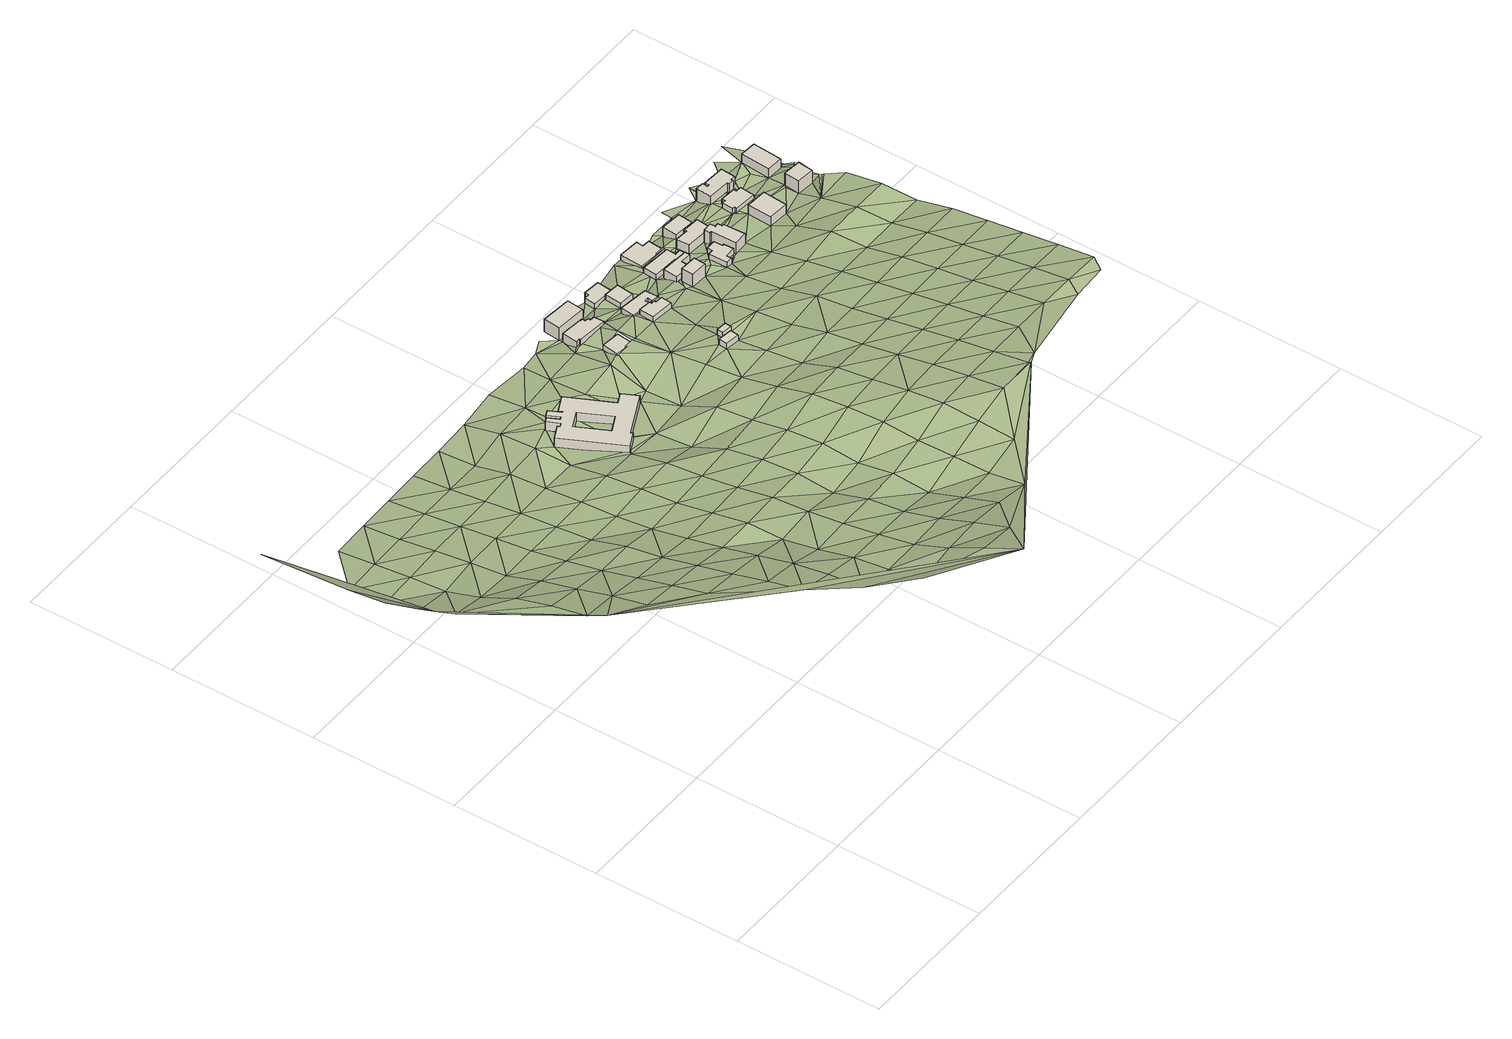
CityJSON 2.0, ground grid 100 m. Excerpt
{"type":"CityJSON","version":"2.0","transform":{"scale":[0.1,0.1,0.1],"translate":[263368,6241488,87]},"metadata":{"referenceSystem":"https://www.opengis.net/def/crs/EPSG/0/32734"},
"CityObjects":{
"building1":{"type":"Building","attributes":{"building":"school","building:levels":2,"building_height":6.9,"plus_code":"4FRW3C6R+VQP","ground_height":110.53,"roof_height":117.43},"geometry":[{"type":"Solid","lod":"1","boundaries":[[[[0,1,2,3]],[[1,4,5,2]],[[4,6,7,5]],[[6,8,9,7]],[[8,10,11,9]],[[10,12,13,11]],[[12,14,15,13]],[[14,16,17,15]],[[16,18,19,17]],[[18,20,21,19]],[[20,22,23,21]],[[22,24,25,23]],[[24,26,27,25]],[[26,28,29,27]],[[28,30,31,29]],[[30,32,33,31]],[[32,34,35,33]],[[34,36,37,35]],[[36,38,39,37]],[[38,0,3,39]],[[40,41,42,43]],[[41,44,45,42]],[[44,46,47,45]],[[46,40,43,47]],[[3,2,5,7,9,11,13,15,17,19,21,23,25,27,29,31,33,35,37,39],[43,42,45,47]],[[38,36,34,32,30,28,26,24,22,20,18,16,14,12,10,8,6,4,1,0],[46,44,41,40]]]]}]},
"building2":{"type":"Building","attributes":{"address":"31 Marsden Road Walmer Estate Cape Town","building":"house","building:levels":1,"building_height":4.1,"plus_code":"4FRW3C6R+XXH","ground_height":115.62,"roof_height":119.72},"geometry":[{"type":"Solid","lod":"1","boundaries":[[[[48,49,50,51]],[[49,52,53,50]],[[52,54,55,53]],[[54,48,51,55]],[[51,50,53,55]],[[54,52,49,48]]]]}]},
"building3":{"type":"Building","attributes":{"address":"27 Marsden Road Walmer Estate Cape Town","building":"house","building:levels":2,"building_height":6.9,"plus_code":"4FRW3C7R+3X5","ground_height":111.6,"roof_height":118.5},"geometry":[{"type":"Solid","lod":"1","boundaries":[[[[56,57,58,59]],[[57,60,61,58]],[[60,62,63,61]],[[62,64,65,63]],[[64,66,67,65]],[[66,68,69,67]],[[68,70,71,69]],[[70,72,73,71]],[[72,74,75,73]],[[74,56,59,75]],[[59,58,61,63,65,67,69,71,73,75]],[[74,72,70,68,66,64,62,60,57,56]]]]}]},
"building4":{"type":"Building","attributes":{"building":"service","building:levels":1,"building_height":4.1,"plus_code":"4FRW3C6V+Q42","ground_height":132.12,"roof_height":136.22},"geometry":[{"type":"Solid","lod":"1","boundaries":[[[[76,77,78,79]],[[77,80,81,78]],[[80,82,83,81]],[[82,76,79,83]],[[79,78,81,83]],[[82,80,77,76]]]]}]},
"building5":{"type":"Building","attributes":{"address":"25 Marsden Road Walmer Estate Cape Town","building":"house","building:levels":3,"building_height":9.7,"plus_code":"4FRW3C7R+4X9","ground_height":111.6,"roof_height":121.3},"geometry":[{"type":"Solid","lod":"1","boundaries":[[[[84,85,86,87]],[[85,88,89,86]],[[88,90,91,89]],[[90,84,87,91]],[[87,86,89,91]],[[90,88,85,84]]]]}]},
"building6":{"type":"Building","attributes":{"building":"service","building:levels":1,"building_height":4.1,"plus_code":"4FRW3C6V+Q4M","ground_height":132.12,"roof_height":136.22},"geometry":[{"type":"Solid","lod":"1","boundaries":[[[[92,93,94,95]],[[93,96,97,94]],[[96,98,99,97]],[[98,92,95,99]],[[95,94,97,99]],[[98,96,93,92]]]]}]},
"building7":{"type":"Building","attributes":{"address":"30 Grand Vue Road Walmer Estate Cape Town","building":"house","building:levels":1,"building_height":4.1,"plus_code":"4FRW3C6V+X44","ground_height":123.1,"roof_height":127.2},"geometry":[{"type":"Solid","lod":"1","boundaries":[[[[100,101,102,103]],[[101,104,105,102]],[[104,106,107,105]],[[106,108,109,107]],[[108,110,111,109]],[[110,112,113,111]],[[112,114,115,113]],[[114,100,103,115]],[[103,102,105,107,109,111,113,115]],[[114,112,110,108,106,104,101,100]]]]}]},
"building8":{"type":"Building","attributes":{"address":"28 Grand Vue Road Walmer Estate Cape Town","building":"house","building:levels":1,"building_height":4.1,"plus_code":"4FRW3C7V+244","ground_height":118.53,"roof_height":122.63},"geometry":[{"type":"Solid","lod":"1","boundaries":[[[[116,117,118,119]],[[117,120,121,118]],[[120,122,123,121]],[[122,124,125,123]],[[124,126,127,125]],[[126,128,129,127]],[[128,130,131,129]],[[130,116,119,131]],[[119,118,121,123,125,127,129,131]],[[130,128,126,124,122,120,117,116]]]]}]},
"building9":{"type":"Building","attributes":{"address":"26 Grand Vue Road Walmer Estate Cape Town","building":"house","building:levels":1,"building_height":4.1,"plus_code":"4FRW3C7V+24W","ground_height":118.53,"roof_height":122.63},"geometry":[{"type":"Solid","lod":"1","boundaries":[[[[132,133,134,135]],[[133,136,137,134]],[[136,138,139,137]],[[138,132,135,139]],[[135,134,137,139]],[[138,136,133,132]]]]}]},
"building10":{"type":"Building","attributes":{"address":"24 Grand Vue Road Walmer Estate Cape Town","building":"house","building:levels":1,"building_height":4.1,"plus_code":"4FRW3C7V+34V","ground_height":113.96,"roof_height":118.06},"geometry":[{"type":"Solid","lod":"1","boundaries":[[[[140,141,142,143]],[[141,144,145,142]],[[144,146,147,145]],[[146,148,149,147]],[[148,150,151,149]],[[150,140,143,151]],[[143,142,145,147,149,151]],[[150,148,146,144,141,140]]]]}]},
"building11":{"type":"Building","attributes":{"address":"25 Grand Vue Road Walmer Estate Cape Town","building":"house","building:levels":3,"building_height":9.7,"plus_code":"4FRW3C6V+W7W","ground_height":123.88,"roof_height":133.58},"geometry":[{"type":"Solid","lod":"1","boundaries":[[[[152,153,154,155]],[[153,156,157,154]],[[156,158,159,157]],[[158,152,155,159]],[[155,154,157,159]],[[158,156,153,152]]]]}]},
"building12":{"type":"Building","attributes":{"address":"23 Grand Vue Road Walmer Estate Cape Town","building":"house","building:levels":2,"building_height":6.9,"plus_code":"4FRW3C6V+X7G","ground_height":119.6,"roof_height":126.5},"geometry":[{"type":"Solid","lod":"1","boundaries":[[[[160,161,162,163]],[[161,164,165,162]],[[164,166,167,165]],[[166,168,169,167]],[[168,170,171,169]],[[170,160,163,171]],[[163,162,165,167,169,171]],[[170,168,166,164,161,160]]]]}]},
"building13":{"type":"Building","attributes":{"address":"21 Grand Vue Road Walmer Estate Cape Town","building":"house","building:levels":1,"building_height":4.1,"plus_code":"4FRW3C7V+27P","ground_height":119.6,"roof_height":123.7},"geometry":[{"type":"Solid","lod":"1","boundaries":[[[[172,173,174,175]],[[173,176,177,174]],[[176,178,179,177]],[[178,180,181,179]],[[180,182,183,181]],[[182,184,185,183]],[[184,186,187,185]],[[186,172,175,187]],[[175,174,177,179,181,183,185,187]],[[186,184,182,180,178,176,173,172]]]]}]},
"building14":{"type":"Building","attributes":{"address":"19 Grand Vue Road Walmer Estate Cape Town","building":"house","building:levels":1,"building_height":4.1,"plus_code":"4FRW3C7V+38J","ground_height":115.1,"roof_height":119.2},"geometry":[{"type":"Solid","lod":"1","boundaries":[[[[188,189,190,191]],[[189,192,193,190]],[[192,194,195,193]],[[194,196,197,195]],[[196,198,199,197]],[[198,188,191,199]],[[191,190,193,195,197,199]],[[198,196,194,192,189,188]]]]}]},
"building15":{"type":"Building","attributes":{"address":"Walmer Estate Cape Town","building":"house","building:levels":1,"building_height":4.1,"plus_code":"4FRW3C6V+W9P","ground_height":123.88,"roof_height":127.98},"geometry":[{"type":"Solid","lod":"1","boundaries":[[[[200,201,202,203]],[[201,204,205,202]],[[204,206,207,205]],[[206,208,209,207]],[[208,210,211,209]],[[210,212,213,211]],[[212,214,215,213]],[[214,216,217,215]],[[216,218,219,217]],[[218,200,203,219]],[[203,202,205,207,209,211,213,215,217,219]],[[218,216,214,212,210,208,206,204,201,200]]]]}]},
"building16":{"type":"Building","attributes":{"address":"106 Upper Park Road Walmer Estate Cape Town","building":"house","building:levels":2,"building_height":6.9,"plus_code":"4FRW3C7V+2C6","ground_height":120.88,"roof_height":127.78},"geometry":[{"type":"Solid","lod":"1","boundaries":[[[[220,221,222,223]],[[221,224,225,222]],[[224,226,227,225]],[[226,228,229,227]],[[228,230,231,229]],[[230,220,223,231]],[[223,222,225,227,229,231]],[[230,228,226,224,221,220]]]]}]},
"building17":{"type":"Building","attributes":{"address":"108 Upper Park Road Walmer Estate Cape Town","building":"house","building:levels":3,"building_height":9.7,"plus_code":"4FRW3C6V+WCW","ground_height":122.62,"roof_height":132.32},"geometry":[{"type":"Solid","lod":"1","boundaries":[[[[232,233,234,235]],[[233,236,237,234]],[[236,238,239,237]],[[238,240,241,239]],[[240,242,243,241]],[[242,244,245,243]],[[244,246,247,245]],[[246,248,249,247]],[[248,250,251,249]],[[250,232,235,251]],[[235,234,237,239,241,243,245,247,249,251]],[[250,248,246,244,242,240,238,236,233,232]]]]}]},
"building18":{"type":"Building","attributes":{"address":"104 Upper Park Road Walmer Estate Cape Town","building":"house","building:levels":2,"building_height":6.9,"plus_code":"4FRW3C7V+3C7","ground_height":116.35,"roof_height":123.25},"geometry":[{"type":"Solid","lod":"1","boundaries":[[[[252,253,254,255]],[[253,256,257,254]],[[256,258,259,257]],[[258,252,255,259]],[[255,254,257,259]],[[258,256,253,252]]]]}]},
"building19":{"type":"Building","attributes":{"address":"123 Upper Park Road Walmer Estate Cape Town","building":"house","building:levels":2,"building_height":6.9,"plus_code":"4FRW3C6V+WHF","ground_height":126.93,"roof_height":133.83},"geometry":[{"type":"Solid","lod":"1","boundaries":[[[[260,261,262,263]],[[261,264,265,262]],[[264,266,267,265]],[[266,260,263,267]],[[263,262,265,267]],[[266,264,261,260]]]]}]},
"building20":{"type":"Building","attributes":{"address":"117 Upper Park Road Walmer Estate Cape Town","building":"house","building:levels":1,"building_height":4.1,"plus_code":"4FRW3C6V+XHV","ground_height":124.47,"roof_height":128.57},"geometry":[{"type":"Solid","lod":"1","boundaries":[[[[268,269,270,271]],[[269,272,273,270]],[[272,274,275,273]],[[274,276,277,275]],[[276,278,279,277]],[[278,280,281,279]],[[280,282,283,281]],[[282,284,285,283]],[[284,286,287,285]],[[286,268,271,287]],[[271,270,273,275,277,279,281,283,285,287]],[[286,284,282,280,278,276,274,272,269,268]]]]}]},
"building21":{"type":"Building","attributes":{"address":"2 Beresford Road Walmer Estate Cape Town","building":"house","building:levels":3,"building_height":9.7,"plus_code":"4FRW3C7V+3H4","ground_height":120.14,"roof_height":129.84},"geometry":[{"type":"Solid","lod":"1","boundaries":[[[[288,289,290,291]],[[289,292,293,290]],[[292,294,295,293]],[[294,296,297,295]],[[296,298,299,297]],[[298,300,301,299]],[[300,302,303,301]],[[302,304,305,303]],[[304,306,307,305]],[[306,308,309,307]],[[308,310,311,309]],[[310,288,291,311]],[[291,290,293,295,297,299,301,303,305,307,309,311]],[[310,308,306,304,302,300,298,296,294,292,289,288]]]]}]},
"building22":{"type":"Building","attributes":{"address":"15 Premier Road Walmer Estate Cape Town","building":"house","building:levels":3,"building_height":9.7,"plus_code":"4FRW3C6V+WM9","ground_height":128.72,"roof_height":138.42},"geometry":[{"type":"Solid","lod":"1","boundaries":[[[[312,313,314,315]],[[313,316,317,314]],[[316,318,319,317]],[[318,312,315,319]],[[315,314,317,319]],[[318,316,313,312]]]]}]},
"building23":{"type":"Building","attributes":{"address":"6 Beresford Road Walmer Estate Cape Town","building":"house","building:levels":2,"building_height":6.9,"plus_code":"4FRW3C7V+2P7","ground_height":125.91,"roof_height":132.81},"geometry":[{"type":"Solid","lod":"1","boundaries":[[[[320,321,322,323]],[[321,324,325,322]],[[324,326,327,325]],[[326,320,323,327]],[[323,322,325,327]],[[326,324,321,320]]]]}]},
"terrain1":{"type":"TINRelief","geometry":[{"type":"CompositeSurface","lod":"1","boundaries":[[[328,329,330]],[[331,328,330]],[[332,329,328]],[[331,333,328]],[[332,334,329]],[[333,335,328]],[[336,331,330]],[[334,337,329]],[[332,328,338]],[[335,339,328]],[[340,333,331]],[[341,336,330]],[[334,332,338]],[[338,328,339]],[[330,342,341]],[[333,340,335]],[[331,336,340]],[[337,343,329]],[[334,344,337]],[[345,339,335]],[[342,330,346]],[[344,334,338]],[[347,336,341]],[[335,340,345]],[[341,342,347]],[[348,337,344]],[[338,339,349]],[[345,350,339]],[[340,336,351]],[[336,347,352]],[[353,337,348]],[[344,338,349]],[[349,339,350]],[[351,345,340]],[[342,346,354]],[[336,352,351]],[[342,355,347]],[[346,330,356]],[[344,357,348]],[[342,354,355]],[[358,350,345]],[[349,357,344]],[[352,347,359]],[[345,351,358]],[[359,347,355]],[[360,354,346]],[[353,348,361]],[[346,362,363]],[[357,364,348]],[[352,365,351]],[[366,349,350]],[[350,358,367]],[[346,363,360]],[[365,352,359]],[[361,348,364]],[[368,355,354]],[[367,366,350]],[[346,356,362]],[[351,369,358]],[[370,357,349]],[[355,368,359]],[[368,354,360]],[[369,351,365]],[[357,370,364]],[[349,366,370]],[[371,363,362]],[[367,358,372]],[[373,374,362]],[[375,365,359]],[[372,358,369]],[[356,373,362]],[[363,371,360]],[[361,364,376]],[[362,374,371]],[[359,368,375]],[[367,377,366]],[[370,376,364]],[[377,367,372]],[[378,369,365]],[[375,379,365]],[[373,380,374]],[[368,360,381]],[[373,356,382]],[[366,383,370]],[[371,384,360]],[[376,385,361]],[[372,369,378]],[[373,382,380]],[[365,379,378]],[[383,366,377]],[[381,375,368]],[[381,360,384]],[[386,371,374]],[[376,370,387]],[[372,388,377]],[[374,380,386]],[[387,370,383]],[[389,379,375]],[[378,388,372]],[[356,390,382]],[[391,384,371]],[[392,385,376]],[[375,381,389]],[[380,382,390]],[[383,377,393]],[[371,386,391]],[[376,387,392]],[[379,394,378]],[[388,393,377]],[[379,389,394]],[[386,380,395]],[[381,384,396]],[[384,391,397]],[[398,385,392]],[[388,378,399]],[[383,400,387]],[[380,390,395]],[[393,401,383]],[[381,396,389]],[[396,384,397]],[[394,399,378]],[[391,386,402]],[[387,400,392]],[[400,383,401]],[[403,393,388]],[[402,386,395]],[[389,404,394]],[[399,403,388]],[[405,397,391]],[[404,389,396]],[[406,390,356]],[[407,401,393]],[[398,392,408]],[[405,391,402]],[[400,409,392]],[[390,410,395]],[[411,399,394]],[[403,407,393]],[[397,412,396]],[[394,404,411]],[[408,392,409]],[[395,410,402]],[[412,397,405]],[[403,399,413]],[[400,401,414]],[[407,415,401]],[[416,404,396]],[[411,413,399]],[[417,405,402]],[[416,396,412]],[[401,415,414]],[[418,407,403]],[[419,409,400]],[[410,417,402]],[[406,410,390]],[[411,404,420]],[[413,418,403]],[[412,405,421]],[[420,404,416]],[[400,414,419]],[[422,415,407]],[[423,408,409]],[[417,421,405]],[[424,413,411]],[[418,422,407]],[[32,414,415]],[[425,416,412]],[[424,411,420]],[[423,409,419]],[[417,410,406]],[[32,415,426]],[[421,425,412]],[[422,426,415]],[[418,413,427]],[[428,414,32]],[[420,416,429]],[[414,428,419]],[[427,413,424]],[[430,421,417]],[[425,429,416]],[[428,32,431]],[[418,432,422]],[[406,430,417]],[[433,424,420]],[[419,428,434]],[[418,427,432]],[[431,435,436]],[[431,436,428]],[[425,421,437]],[[419,438,423]],[[429,433,420]],[[426,422,439]],[[406,356,440]],[[441,434,428]],[[434,438,419]],[[430,437,421]],[[441,442,443]],[[434,441,443]],[[427,424,444]],[[445,446,447]],[[439,448,426]],[[439,422,432]],[[449,429,425]],[[433,444,424]],[[438,434,450]],[[439,451,448]],[[450,452,453]],[[453,452,454]],[[437,449,425]],[[455,423,438]],[[446,445,456]],[[430,406,457]],[[458,432,427]],[[459,450,453]],[[433,429,460]],[[438,450,459]],[[444,458,427]],[[437,430,457]],[[449,460,429]],[[461,439,432]],[[462,451,439]],[[463,444,433]],[[458,461,432]],[[464,449,437]],[[465,438,459]],[[460,463,433]],[[466,459,467]],[[455,438,468]],[[457,464,437]],[[458,444,469]],[[461,470,439]],[[459,466,465]],[[449,471,460]],[[462,439,470]],[[472,466,467]],[[463,469,444]],[[468,438,465]],[[464,471,449]],[[473,461,458]],[[460,474,463]],[[440,457,406]],[[469,473,458]],[[462,475,472]],[[476,466,472]],[[465,466,476]],[[471,474,460]],[[475,462,470]],[[464,457,477]],[[478,470,461]],[[479,469,463]],[[475,476,472]],[[473,478,461]],[[480,468,465]],[[464,477,471]],[[474,479,463]],[[481,465,476]],[[465,481,480]],[[469,482,473]],[[483,475,470]],[[478,484,470]],[[474,471,485]],[[475,486,476]],[[479,482,469]],[[477,485,471]],[[470,484,483]],[[457,440,477]],[[487,478,473]],[[486,475,483]],[[481,476,48]],[[48,476,486]],[[482,487,473]],[[68,480,481]],[[479,474,488]],[[485,489,474]],[[76,484,478]],[[88,490,480]],[[481,491,492]],[[481,48,491]],[[481,492,68]],[[68,88,480]],[[482,479,488]],[[492,491,493]],[[474,489,488]],[[487,494,478]],[[483,495,486]],[[494,76,478]],[[484,82,483]],[[485,477,496]],[[484,76,82]],[[497,491,48]],[[498,495,483]],[[482,499,487]],[[477,440,496]],[[500,88,68]],[[82,92,483]],[[498,501,495]],[[497,48,501]],[[489,485,502]],[[499,482,488]],[[77,76,494]],[[498,483,100]],[[502,485,496]],[[491,497,503]],[[82,93,92]],[[93,82,80]],[[504,494,487]],[[92,505,483]],[[88,500,506]],[[507,501,498]],[[503,497,501]],[[489,508,488]],[[505,100,483]],[[504,487,499]],[[509,80,77]],[[93,80,96]],[[77,96,509]],[[500,510,511]],[[496,440,512]],[[96,80,509]],[[503,501,507]],[[489,502,508]],[[507,498,100]],[[513,514,511]],[[506,500,511]],[[494,515,77]],[[496,512,502]],[[92,98,505]],[[511,514,506]],[[499,488,516]],[[504,515,494]],[[503,136,514]],[[503,507,117]],[[114,507,100]],[[148,506,514]],[[517,96,77]],[[508,516,488]],[[117,136,503]],[[517,98,96]],[[518,506,146]],[[101,100,505]],[[136,148,514]],[[112,507,114]],[[519,504,499]],[[515,517,77]],[[146,506,148]],[[520,502,512]],[[521,505,98]],[[502,520,508]],[[112,522,507]],[[519,499,516]],[[148,136,133]],[[136,117,138]],[[108,112,110]],[[112,108,522]],[[101,505,521]],[[517,521,98]],[[104,108,106]],[[522,108,523]],[[148,133,524]],[[104,523,108]],[[516,508,525]],[[515,504,526]],[[522,523,124]],[[138,117,116]],[[519,527,504]],[[523,126,124]],[[523,104,528]],[[525,508,520]],[[524,133,132]],[[517,515,526]],[[529,104,101]],[[504,527,526]],[[116,132,138]],[[530,520,512]],[[516,531,519]],[[528,104,529]],[[521,529,101]],[[524,132,140]],[[531,516,525]],[[517,532,521]],[[172,116,528]],[[533,132,116]],[[534,527,519]],[[535,528,529]],[[529,521,156]],[[532,517,526]],[[132,536,140]],[[528,535,172]],[[525,520,530]],[[531,534,519]],[[116,172,533]],[[529,156,153]],[[186,132,533]],[[521,158,156]],[[530,512,537]],[[153,535,529]],[[186,536,132]],[[526,527,538]],[[539,521,532]],[[172,535,170]],[[172,186,533]],[[521,539,158]],[[531,525,540]],[[534,538,527]],[[153,541,535]],[[530,540,525]],[[542,172,170]],[[543,532,526]],[[541,153,152]],[[186,544,536]],[[545,534,531]],[[538,543,526]],[[536,544,198]],[[170,546,542]],[[544,186,547]],[[158,548,152]],[[545,531,540]],[[158,539,218]],[[170,549,546]],[[550,541,152]],[[551,539,532]],[[550,552,541]],[[218,548,158]],[[553,538,534]],[[216,152,548]],[[543,551,532]],[[152,216,550]],[[539,200,218]],[[540,530,554]],[[544,547,555]],[[545,553,534]],[[218,216,548]],[[546,549,556]],[[537,554,530]],[[550,556,549]],[[557,547,558]],[[200,539,559]],[[550,216,212]],[[556,550,230]],[[560,557,558]],[[543,538,561]],[[230,550,212]],[[551,559,539]],[[560,556,230]],[[216,214,212]],[[228,547,557]],[[540,562,545]],[[228,555,547]],[[557,560,228]],[[563,201,200]],[[230,228,560]],[[538,553,561]],[[564,565,566]],[[200,567,563]],[[562,540,554]],[[230,212,246]],[[567,200,559]],[[555,228,568]],[[551,543,569]],[[212,570,571]],[[572,563,567]],[[565,555,258]],[[572,570,573]],[[571,246,212]],[[553,545,574]],[[554,537,575]],[[576,572,567]],[[569,543,561]],[[224,568,228]],[[224,228,226]],[[570,572,576]],[[568,258,555]],[[576,571,570]],[[577,230,246]],[[578,567,559]],[[574,545,562]],[[565,258,579]],[[551,580,559]],[[553,581,561]],[[244,577,246]],[[580,551,569]],[[568,224,582]],[[583,562,554]],[[244,584,585]],[[581,553,574]],[[577,244,585]],[[586,587,585]],[[559,266,578]],[[258,588,579]],[[582,224,589]],[[583,554,575]],[[590,589,577]],[[569,561,591]],[[592,559,580]],[[589,590,582]],[[588,258,593]],[[578,264,587]],[[594,574,562]],[[266,559,592]],[[282,577,585]],[[585,587,282]],[[581,591,561]],[[577,282,590]],[[594,562,583]],[[266,264,578]],[[569,595,580]],[[582,590,596]],[[264,282,587]],[[574,597,581]],[[593,582,596]],[[591,595,569]],[[590,282,280]],[[593,298,588]],[[594,597,574]],[[596,590,280]],[[588,298,598]],[[580,599,592]],[[260,266,592]],[[264,600,282]],[[284,282,600]],[[593,596,298]],[[601,591,581]],[[580,595,599]],[[596,280,276]],[[601,581,597]],[[276,280,278]],[[602,600,264]],[[596,276,603]],[[260,592,604]],[[595,591,605]],[[599,604,592]],[[264,261,602]],[[603,276,274]],[[606,596,603]],[[605,591,601]],[[607,298,296]],[[608,609,289]],[[289,296,608]],[[603,274,610]],[[607,296,289]],[[610,606,603]],[[611,599,595]],[[261,260,612]],[[274,272,269]],[[318,260,604]],[[613,610,274]],[[269,613,274]],[[611,595,605]],[[261,316,602]],[[612,260,318]],[[614,607,289]],[[613,269,615]],[[269,602,324]],[[616,613,615]],[[617,604,599]],[[316,261,612]],[[615,269,618]],[[611,617,599]],[[602,316,324]],[[312,318,604]],[[612,318,316]],[[324,618,269]],[[312,604,619]],[[619,604,620]],[[614,615,321]],[[620,604,621]],[[622,604,617]],[[615,618,321]],[[622,621,604]],[[623,324,316]],[[321,618,324]],[[614,321,624]],[[623,316,625]],[[625,312,619]],[[625,619,623]],[[324,623,626]],[[623,627,626]],[[628,627,623]],[[627,629,626]],[[627,630,629]],[[629,631,626]],[[321,631,632]],[[631,629,633]]]}]}
},
"vertices":[
[2212,2971,235],[2161,3075,235],[2161,3075,304],[2212,2971,304],[2089,3040,235],[2089,3040,304],[1944,3335,235],[1944,3335,304],[1833,3280,235],[1833,3280,304],[1844,3257,235],[1844,3257,304],[1838,3254,235],[1838,3254,304],[1798,3334,235],[1798,3334,304],[1761,3316,235],[1761,3316,304],[1800,3237,235],[1800,3237,304],[1782,3228,235],[1782,3228,304],[1746,3302,235],[1746,3302,304],[1715,3287,235],[1715,3287,304],[1755,3206,235],[1755,3206,304],[1731,3194,235],[1731,3194,304],[1724,3210,235],[1724,3210,304],[1631,3165,235],[1631,3165,304],[1827,2767,235],[1827,2767,304],[1930,2817,235],[1930,2817,304],[1923,2831,235],[1923,2831,304],[1774,3134,235],[1883,3187,235],[1883,3187,304],[1774,3134,304],[1984,2984,235],[1984,2984,304],[1875,2930,235],[1875,2930,304],
[2421,3381,286],[2407,3270,286],[2407,3270,327],[2421,3381,327],[2533,3255,286],[2533,3255,327],[2547,3366,286],[2547,3366,327],
[2600,3501,246],[2595,3570,246],[2595,3570,315],[2600,3501,315],[2564,3571,246],[2564,3571,315],[2566,3590,246],[2566,3590,315],[2541,3593,246],[2541,3593,315],[2543,3618,246],[2543,3618,315],[2378,3635,246],[2378,3635,315],[2364,3528,246],[2364,3528,315],[2394,3530,246],[2394,3530,315],[2394,3519,246],[2394,3519,315],
[2695,2702,451],[2795,2690,451],[2795,2690,492],[2695,2702,492],[2801,2749,451],[2801,2749,492],[2701,2760,451],[2701,2760,492],
[2597,3755,246],[2390,3774,246],[2390,3774,343],[2597,3755,343],[2380,3661,246],[2380,3661,343],[2587,3642,246],[2587,3642,343],
[2764,2817,451],[2759,2774,451],[2759,2774,492],[2764,2817,492],[2829,2766,451],[2829,2766,492],[2834,2810,451],[2834,2810,492],
[2716,3237,361],[2875,3220,361],[2875,3220,402],[2716,3237,402],[2882,3294,361],[2882,3294,402],[2831,3299,361],[2831,3299,402],[2833,3311,361],[2833,3311,402],[2807,3312,361],[2807,3312,402],[2809,3328,361],[2809,3328,402],[2725,3337,361],[2725,3337,402],
[2913,3435,315],[2714,3460,315],[2714,3460,356],[2913,3435,356],[2704,3364,315],[2704,3364,356],[2844,3349,315],[2844,3349,356],[2844,3383,315],[2844,3383,356],[2870,3384,315],[2870,3384,356],[2866,3348,315],[2866,3348,356],[2917,3345,315],[2917,3345,356],
[2861,3591,315],[2755,3601,315],[2755,3601,356],[2861,3591,356],[2743,3485,315],[2743,3485,356],[2849,3475,315],[2849,3475,356],
[2853,3724,270],[2739,3735,270],[2739,3735,311],[2853,3724,311],[2736,3707,270],[2736,3707,311],[2702,3710,270],[2702,3710,311],[2694,3634,270],[2694,3634,311],[2842,3620,270],[2842,3620,311],
[3207,3295,369],[3092,3302,369],[3092,3302,466],[3207,3295,466],[3087,3219,369],[3087,3219,466],[3202,3212,369],[3202,3212,466],
[3081,3328,326],[3199,3319,326],[3199,3319,395],[3081,3328,395],[3204,3382,326],[3204,3382,395],[3278,3376,326],[3278,3376,395],[3281,3412,326],[3281,3412,395],[3089,3427,326],[3089,3427,395],
[3051,3452,326],[3219,3440,326],[3219,3440,367],[3051,3452,367],[3219,3431,326],[3219,3431,367],[3302,3424,326],[3302,3424,367],[3301,3465,326],[3301,3465,367],[3260,3464,326],[3260,3464,367],[3265,3529,326],[3265,3529,367],[3060,3547,326],[3060,3547,367],
[3099,3590,281],[3291,3572,281],[3291,3572,322],[3099,3590,322],[3301,3683,281],[3301,3683,322],[3249,3687,281],[3249,3687,322],[3254,3735,281],[3254,3735,322],[3113,3747,281],[3113,3747,322],
[3381,3154,369],[3380,3188,369],[3380,3188,410],[3381,3154,410],[3454,3190,369],[3454,3190,410],[3452,3259,369],[3452,3259,410],[3440,3259,369],[3440,3259,410],[3438,3321,369],[3438,3321,410],[3371,3319,369],[3371,3319,410],[3372,3283,369],[3372,3283,410],[3334,3282,369],[3334,3282,410],[3337,3153,369],[3337,3153,410],
[3526,3406,339],[3537,3509,339],[3537,3509,408],[3526,3406,408],[3418,3518,339],[3418,3518,408],[3421,3500,339],[3421,3500,408],[3330,3508,339],[3330,3508,408],[3332,3419,339],[3332,3419,408],
[3465,3180,356],[3558,3184,356],[3558,3184,453],[3465,3180,453],[3552,3332,356],[3552,3332,453],[3538,3331,356],[3538,3331,453],[3536,3363,356],[3536,3363,453],[3511,3361,356],[3511,3361,453],[3510,3398,356],[3510,3398,453],[3446,3395,356],[3446,3395,453],[3448,3353,356],[3448,3353,453],[3458,3354,356],[3458,3354,453],
[3400,3558,294],[3541,3545,294],[3541,3545,362],[3400,3558,362],[3551,3648,294],[3551,3648,362],[3410,3661,294],[3410,3661,362],
[3885,3127,399],[3897,3292,399],[3897,3292,468],[3885,3127,468],[3755,3302,399],[3755,3302,468],[3744,3137,399],[3744,3137,468],
[3891,3360,375],[3898,3458,375],[3898,3458,416],[3891,3360,416],[3859,3461,375],[3859,3461,416],[3861,3480,375],[3861,3480,416],[3756,3489,375],[3756,3489,416],[3754,3466,375],[3754,3466,416],[3730,3468,375],[3730,3468,416],[3724,3390,375],[3724,3390,416],[3742,3388,375],[3742,3388,416],[3740,3372,375],[3740,3372,416],
[3951,3631,331],[3800,3641,331],[3800,3641,428],[3951,3631,428],[3798,3610,331],[3798,3610,428],[3785,3611,331],[3785,3611,428],[3788,3649,331],[3788,3649,428],[3733,3653,331],[3733,3653,428],[3726,3547,331],[3726,3547,428],[3874,3536,331],[3874,3536,428],[3872,3521,331],[3872,3521,428],[3910,3518,331],[3910,3518,428],[3911,3533,331],[3911,3533,428],[3943,3530,331],[3943,3530,428],
[4169,3144,417],[4180,3248,417],[4180,3248,514],[4169,3144,514],[4061,3260,417],[4061,3260,514],[4051,3155,417],[4051,3155,514],
[4208,3584,389],[4099,3592,389],[4099,3592,458],[4208,3584,458],[4083,3391,389],[4083,3391,458],[4193,3383,389],[4193,3383,458],
[63,2745,320],[10,2859,320],[333,1868,572],[312,1995,515],[63,2995,224],[312,2245,460],[63,3245,139],[312,2495,388],[561,1995,487],[63,3495,105],[312,2995,179],[312,2745,264],[561,2245,407],[561,1745,549],[810,1495,586],[105,4151,7],[312,3245,155],[561,2495,337],[1059,995,693],[810,1745,517],[312,3495,122],[561,2995,214],[561,2745,245],[810,2245,368],[810,1995,440],[312,3750,91],[1059,1245,624],[1059,1495,551],[1860,7,938],[561,3245,175],[810,2495,311],[1059,1745,486],[1308,1245,580],[561,3750,104],[1308,745,659],[1308,995,626],[561,3495,135],[1059,1995,414],[810,2995,221],[810,2745,256],[1308,1495,509],[1059,2245,369],[810,3245,183],[1557,995,575],[1059,2495,286],[1557,495,679],[1557,745,615],[1308,1745,440],[810,3495,147],[1059,2745,256],[1308,2245,321],[1308,1995,380],[1807,495,726],[1557,1495,451],[1807,245,859],[1059,2995,230],[1557,1245,505],[810,3750,114],[1807,745,621],[1059,3245,193],[1308,2495,286],[1557,1745,446],[2056,245,834],[1807,995,566],[1059,3495,154],[1308,2745,268],[1557,1995,394],[2056,495,741],[1807,1495,483],[1807,1245,523],[1059,3750,124],[1557,2245,340],[1308,3245,215],[1308,2995,241],[2056,745,638],[1557,2495,314],[1807,1745,459],[2056,995,560],[2554,495,665],[1557,2745,285],[1308,3750,129],[1308,3495,149],[2305,495,712],[1807,1995,404],[2056,1245,529],[1807,2245,361],[1557,3245,235],[1557,2995,235],[2056,1495,442],[2305,745,619],[1807,2495,332],[1557,3495,215],[2056,1745,460],[2305,995,524],[1807,2745,270],[1557,3750,152],[2056,1995,437],[2305,1245,539],[1827,2767,270],[2056,2245,387],[1715,3287,248],[2305,1495,492],[2554,745,624],[1724,3210,248],[2056,2495,272],[2305,1745,511],[1761,3316,248],[1731,3194,248],[1755,3206,248],[2554,995,620],[1807,3495,231],[2056,2745,245],[3313,987,799],[1746,3302,248],[1782,3228,248],[1800,3237,248],[2305,1995,483],[1875,2930,247],[1883,3187,248],[1774,3134,248],[1930,2817,270],[2554,1245,614],[1798,3334,248],[1923,2831,270],[1838,3254,248],[1833,3280,248],[1844,3257,248],[1807,3750,199],[1984,2984,259],[2803,745,699],[2305,2245,429],[1944,3335,286],[2554,1495,625],[2305,2495,400],[2212,2971,259],[2554,1745,608],[2803,995,711],[2056,3495,264],[2056,3245,286],[2089,3040,259],[2080,3698,232],[2554,1995,579],[2305,2745,275],[2803,1245,720],[2161,3075,259],[2554,2245,504],[2803,1495,685],[2305,2995,259],[2305,3245,328],[3052,995,786],[2554,2495,442],[2803,1745,639],[2205,3702,246],[2305,3495,286],[2803,1995,601],[2554,2995,374],[2554,2745,414],[3052,1245,744],[2407,3270,328],[2803,2245,504],[3052,1745,650],[3052,1495,702],[2305,3750,246],[2394,3519,286],[2364,3528,286],[2394,3530,286],[2803,2495,468],[2533,3255,350],[3301,995,799],[2554,3495,304],[2554,3245,350],[3052,1995,600],[2543,3618,304],[2547,3366,350],[3301,1245,753],[2600,3501,304],[3052,2245,555],[2803,2995,401],[2587,3642,260],[2704,3364,361],[3301,1495,707],[2803,2745,451],[2541,3593,304],[2566,3590,304],[3382,1016,799],[2564,3571,304],[2595,3570,304],[3052,2495,485],[3301,1745,660],[3052,2745,454],[2597,3755,260],[3301,1995,609],[3550,1245,757],[3052,2995,410],[2844,3349,361],[2866,3348,361],[2842,3620,315],[3550,1495,712],[3301,2495,523],[3301,2245,557],[2917,3345,361],[3052,3245,369],[3799,1245,761],[3550,1745,667],[3301,2745,450],[3052,3495,326],[3550,1995,620],[3081,3328,369],[3052,3750,281],[3975,1128,757],[3550,2245,577],[3301,2995,409],[3799,1495,717],[3199,3319,369],[3219,3440,339],[3550,2495,527],[3099,3590,326],[3799,1745,672],[3219,3431,339],[3265,3529,339],[3301,3245,369],[3281,3412,339],[3278,3376,339],[3550,2745,478],[3204,3382,339],[3799,1995,630],[4048,1245,757],[3291,3572,339],[3302,3424,339],[3301,3495,339],[3260,3464,339],[3550,2995,418],[3301,3465,339],[3799,2245,589],[4048,1495,718],[3454,3190,382],[3249,3687,294],[3301,3683,294],[3254,3735,294],[3465,3180,382],[3400,3558,339],[3799,2495,531],[3438,3321,382],[3448,3353,382],[3452,3259,382],[3440,3259,382],[4048,1745,676],[4232,1147,748],[3458,3354,382],[3526,3406,356],[3558,3184,382],[3379,3711,294],[3799,2745,524],[4048,1995,635],[3541,3545,356],[4297,1245,748],[3511,3361,382],[3536,3363,382],[3538,3331,382],[3552,3332,382],[3547,3696,311],[3537,3509,356],[3550,3495,356],[4048,2245,593],[3799,2995,433],[3551,3648,311],[4297,1495,711],[4048,2495,536],[3726,3547,375],[4297,1745,673],[3554,3772,311],[4048,2745,528],[3740,3372,399],[4297,1995,634],[3891,3360,399],[3799,3495,375],[4048,2995,466],[4297,2245,596],[3874,3536,375],[3799,3750,331],[3785,3611,375],[3798,3610,375],[3872,3521,375],[4297,2495,531],[4048,3245,417],[3910,3518,375],[3951,3631,346],[3943,3530,389],[3911,3533,375],[4297,2745,527],[4048,3495,389],[4193,3112,479],[4202,3101,479],[4214,3095,479],[4297,2995,479],[4207,3297,429],[4048,3750,346],[4180,3248,429],[4193,3383,390],[4225,3311,429],[4224,3298,429],[4226,3391,390],[4242,3318,429],[4208,3584,390],[4177,3789,351],[4240,3584,390]
]}
